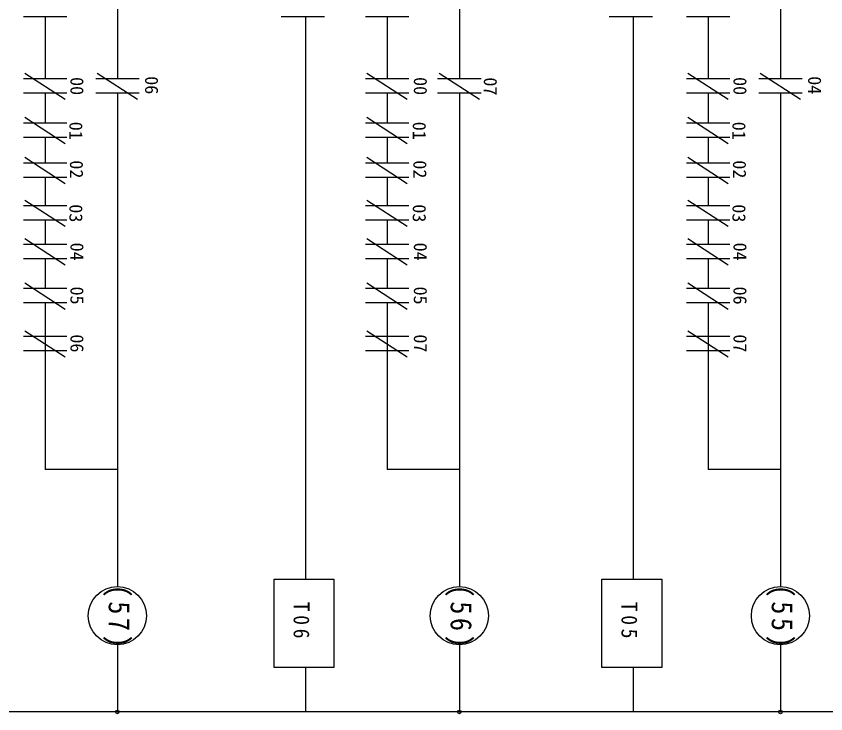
# Model space of a CAD drawing. Units: millimetres on the paper. Extents: x -288 to 1485, y -698 to 177.
# Drawn here: x 1109.3 to 1221.4, y -483.8 to -387.3 of the extents above; entities that cross this region are included whole.
import ezdxf
from ezdxf.enums import TextEntityAlignment as Align

# ---------------------------------------------------------------- set-up
doc = ezdxf.new("R2010")
doc.units = ezdxf.units.MM
doc.header["$PDMODE"] = 32
doc.header["$PDSIZE"] = 0.5
for name, color, linetype, lineweight in [('0-1_外形1', 3, 'Continuous', 25), ('0-7_極太線外形', 3, 'Continuous', 25), ('0-A_寸法文字', 1, 'Continuous', 9), ('0-F', 3, 'Continuous', 25)]:
    doc.layers.add(name, color=color, linetype=linetype, lineweight=lineweight)
doc.styles.add('ＭＳ ゴシック', font='')
doc.styles.get('ＭＳ ゴシック').set_extended_font_data('MS Gothic')

msp = doc.modelspace()

# ---------------------------------------------------------------- linework, layer by layer
at = {"layer": '0-1_外形1'}
for p, q in [((1123.348, -369.771), (1123.348, -395.99)), ((1170.663, -369.771), (1170.663, -395.99)), ((1215.084, -369.771), (1215.084, -395.99)), ((1149.361, -387.391), (1149.361, -465.146)), ((1194.72, -387.391), (1194.72, -465.146)), ((1123.348, -397.963), (1123.348, -466.199)), ((1170.663, -397.963), (1170.663, -466.199)), ((1215.084, -397.963), (1215.084, -466.199)), ((1123.348, -450.004), (1113.348, -450.004)), ((1170.663, -450.004), (1160.663, -450.004)), ((1215.084, -450.004), (1205.084, -450.004)), ((1123.348, -474.242), (1123.348, -483.53)), ((1170.663, -474.242), (1170.663, -483.53)), ((1215.084, -474.242), (1215.084, -483.53)), ((1149.361, -477.379), (1149.361, -483.53)), ((1194.72, -477.379), (1194.72, -483.53)), ((1458.968, -483.53), (986.756, -483.53))]:
    msp.add_line(p, q, dxfattribs=at)
for points in [[(1153.307, -465.146), (1153.307, -477.379), (1145.02, -477.379), (1145.02, -465.146)], [(1198.666, -465.146), (1198.666, -477.379), (1190.379, -477.379), (1190.379, -465.146)]]:
    msp.add_lwpolyline(points, close=True, dxfattribs=at)
for centre in [(1123.348, -470.22), (1170.663, -470.22), (1215.084, -470.22)]:
    msp.add_circle(centre, 4.022, dxfattribs=at)
at = {"layer": '0-7_極太線外形'}
for p, q in [((1116.348, -387.391), (1110.348, -387.391)), ((1152.019, -387.391), (1146.019, -387.391)), ((1163.663, -387.391), (1157.663, -387.391)), ((1197.378, -387.391), (1191.378, -387.391)), ((1208.084, -387.391), (1202.084, -387.391)), ((1110.557, -395.19), (1116.136, -398.805)), ((1120.557, -395.19), (1126.136, -398.805)), ((1157.871, -395.19), (1163.451, -398.805)), ((1167.871, -395.19), (1173.451, -398.805)), ((1202.293, -395.19), (1207.872, -398.805)), ((1212.293, -395.19), (1217.872, -398.805)), ((1116.348, -395.99), (1110.348, -395.99)), ((1126.348, -395.99), (1120.348, -395.99)), ((1163.663, -395.99), (1157.663, -395.99)), ((1173.663, -395.99), (1167.663, -395.99)), ((1208.084, -395.99), (1202.084, -395.99)), ((1218.084, -395.99), (1212.084, -395.99)), ((1116.348, -397.963), (1110.348, -397.963)), ((1126.348, -397.963), (1120.348, -397.963)), ((1163.663, -397.963), (1157.663, -397.963)), ((1173.663, -397.963), (1167.663, -397.963)), ((1208.084, -397.963), (1202.084, -397.963)), ((1218.084, -397.963), (1212.084, -397.963)), ((1116.348, -402.106), (1110.348, -402.106)), ((1110.557, -401.306), (1116.136, -404.921)), ((1163.663, -402.106), (1157.663, -402.106)), ((1157.871, -401.306), (1163.451, -404.921)), ((1208.084, -402.106), (1202.084, -402.106)), ((1202.293, -401.306), (1207.872, -404.921)), ((1116.348, -404.079), (1110.348, -404.079)), ((1163.663, -404.079), (1157.663, -404.079)), ((1208.084, -404.079), (1202.084, -404.079)), ((1116.348, -407.631), (1110.348, -407.631)), ((1110.557, -406.831), (1116.136, -410.446)), ((1163.663, -407.631), (1157.663, -407.631)), ((1157.871, -406.831), (1163.451, -410.446)), ((1208.084, -407.631), (1202.084, -407.631)), ((1202.293, -406.831), (1207.872, -410.446)), ((1116.348, -409.604), (1110.348, -409.604)), ((1163.663, -409.604), (1157.663, -409.604)), ((1208.084, -409.604), (1202.084, -409.604)), ((1110.557, -412.75), (1116.136, -416.365)), ((1157.871, -412.75), (1163.451, -416.365)), ((1202.293, -412.75), (1207.872, -416.365)), ((1116.348, -413.55), (1110.348, -413.55)), ((1163.663, -413.55), (1157.663, -413.55)), ((1208.084, -413.55), (1202.084, -413.55)), ((1116.348, -415.523), (1110.348, -415.523)), ((1163.663, -415.523), (1157.663, -415.523)), ((1208.084, -415.523), (1202.084, -415.523)), ((1116.348, -418.877), (1110.348, -418.877)), ((1110.557, -418.078), (1116.136, -421.693)), ((1163.663, -418.877), (1157.663, -418.877)), ((1157.871, -418.078), (1163.451, -421.693)), ((1208.084, -418.877), (1202.084, -418.877)), ((1202.293, -418.078), (1207.872, -421.693)), ((1116.348, -420.851), (1110.348, -420.851)), ((1163.663, -420.851), (1157.663, -420.851)), ((1208.084, -420.851), (1202.084, -420.851)), ((1110.557, -424.194), (1116.136, -427.809)), ((1157.871, -424.194), (1163.451, -427.809)), ((1202.293, -424.194), (1207.872, -427.809)), ((1116.348, -424.994), (1110.348, -424.994)), ((1163.663, -424.994), (1157.663, -424.994)), ((1208.084, -424.994), (1202.084, -424.994)), ((1116.348, -426.967), (1110.348, -426.967)), ((1163.663, -426.967), (1157.663, -426.967)), ((1208.084, -426.967), (1202.084, -426.967)), ((1110.557, -430.81), (1116.136, -434.425)), ((1157.871, -430.81), (1163.451, -434.425)), ((1202.293, -430.81), (1207.872, -434.425)), ((1116.348, -431.61), (1110.348, -431.61)), ((1163.663, -431.61), (1157.663, -431.61)), ((1208.084, -431.61), (1202.084, -431.61)), ((1116.348, -433.583), (1110.348, -433.583)), ((1163.663, -433.583), (1157.663, -433.583)), ((1208.084, -433.583), (1202.084, -433.583))]:
    msp.add_line(p, q, dxfattribs=at)
at = {"layer": '0-F'}
for p, q in [((1113.348, -387.391), (1113.348, -395.99)), ((1160.663, -387.391), (1160.663, -395.99)), ((1205.084, -387.391), (1205.084, -395.99)), ((1113.348, -397.963), (1113.348, -402.106)), ((1160.663, -397.963), (1160.663, -402.106)), ((1205.084, -397.963), (1205.084, -402.106)), ((1113.348, -404.079), (1113.348, -407.631)), ((1160.663, -404.079), (1160.663, -407.631)), ((1205.084, -404.079), (1205.084, -407.631)), ((1113.348, -409.604), (1113.348, -413.55)), ((1160.663, -409.604), (1160.663, -413.55)), ((1205.084, -409.604), (1205.084, -413.55)), ((1113.348, -415.523), (1113.348, -418.877)), ((1160.663, -415.523), (1160.663, -418.877)), ((1205.084, -415.523), (1205.084, -418.877)), ((1113.348, -420.851), (1113.348, -424.994)), ((1160.663, -420.851), (1160.663, -424.994)), ((1205.084, -420.851), (1205.084, -424.994)), ((1113.348, -426.967), (1113.348, -450.004)), ((1160.663, -426.967), (1160.663, -450.004)), ((1205.084, -426.967), (1205.084, -450.004))]:
    msp.add_line(p, q, dxfattribs=at)
for p in [(1123.348, -483.53), (1170.663, -483.53), (1215.084, -483.53)]:
    msp.add_point(p, dxfattribs=at)

# ---------------------------------------------------------------- texts
at = {"layer": '0-A_寸法文字', "color": 4, "style": 'ＭＳ ゴシック'}
for s, p in [('00', (1116.306, -395.742)), ('06', (1126.633, -395.624)), ('00', (1163.818, -395.742)), ('07', (1173.501, -395.785)), ('00', (1208.042, -395.742)), ('04', (1218.369, -395.624)), ('01', (1116.163, -401.913)), ('01', (1163.675, -401.913)), ('01', (1207.899, -401.913)), ('02', (1116.241, -407.252)), ('02', (1163.753, -407.252)), ('02', (1207.977, -407.252)), ('03', (1116.163, -413.332)), ('03', (1163.675, -413.332)), ('03', (1207.899, -413.332)), ('04', (1116.306, -418.63)), ('04', (1163.818, -418.63)), ('04', (1208.042, -418.63)), ('05', (1116.306, -424.703)), ('05', (1163.818, -424.703)), ('06', (1208.042, -424.703)), ('06', (1116.306, -431.319)), ('07', (1163.818, -431.319)), ('07', (1208.042, -431.319))]:
    msp.add_text(s, height=1.833, rotation=270, dxfattribs=at).set_placement(p, align=Align.BOTTOM_LEFT)
at = {"layer": '0-A_寸法文字', "attachment_point": 7, "rotation": 270, "style": 'ＭＳ ゴシック'}
for s, insert, char_height in [('\\T1.28;\\W0.9;(57)', (1121.368, -465.933), 2.933), ('\\T1.28;\\W0.9;(56)', (1168.683, -465.933), 2.933), ('\\T1.28;\\W0.9;(55)', (1213.104, -465.933), 2.933), ('\\T1.38;\\W0.9;T06', (1147.702, -468.299), 2.199), ('\\T1.38;\\W0.9;T05', (1193.062, -468.299), 2.199)]:
    msp.add_mtext(s, dxfattribs=dict(at, insert=insert, char_height=char_height))

doc.saveas('drawing.dxf')
